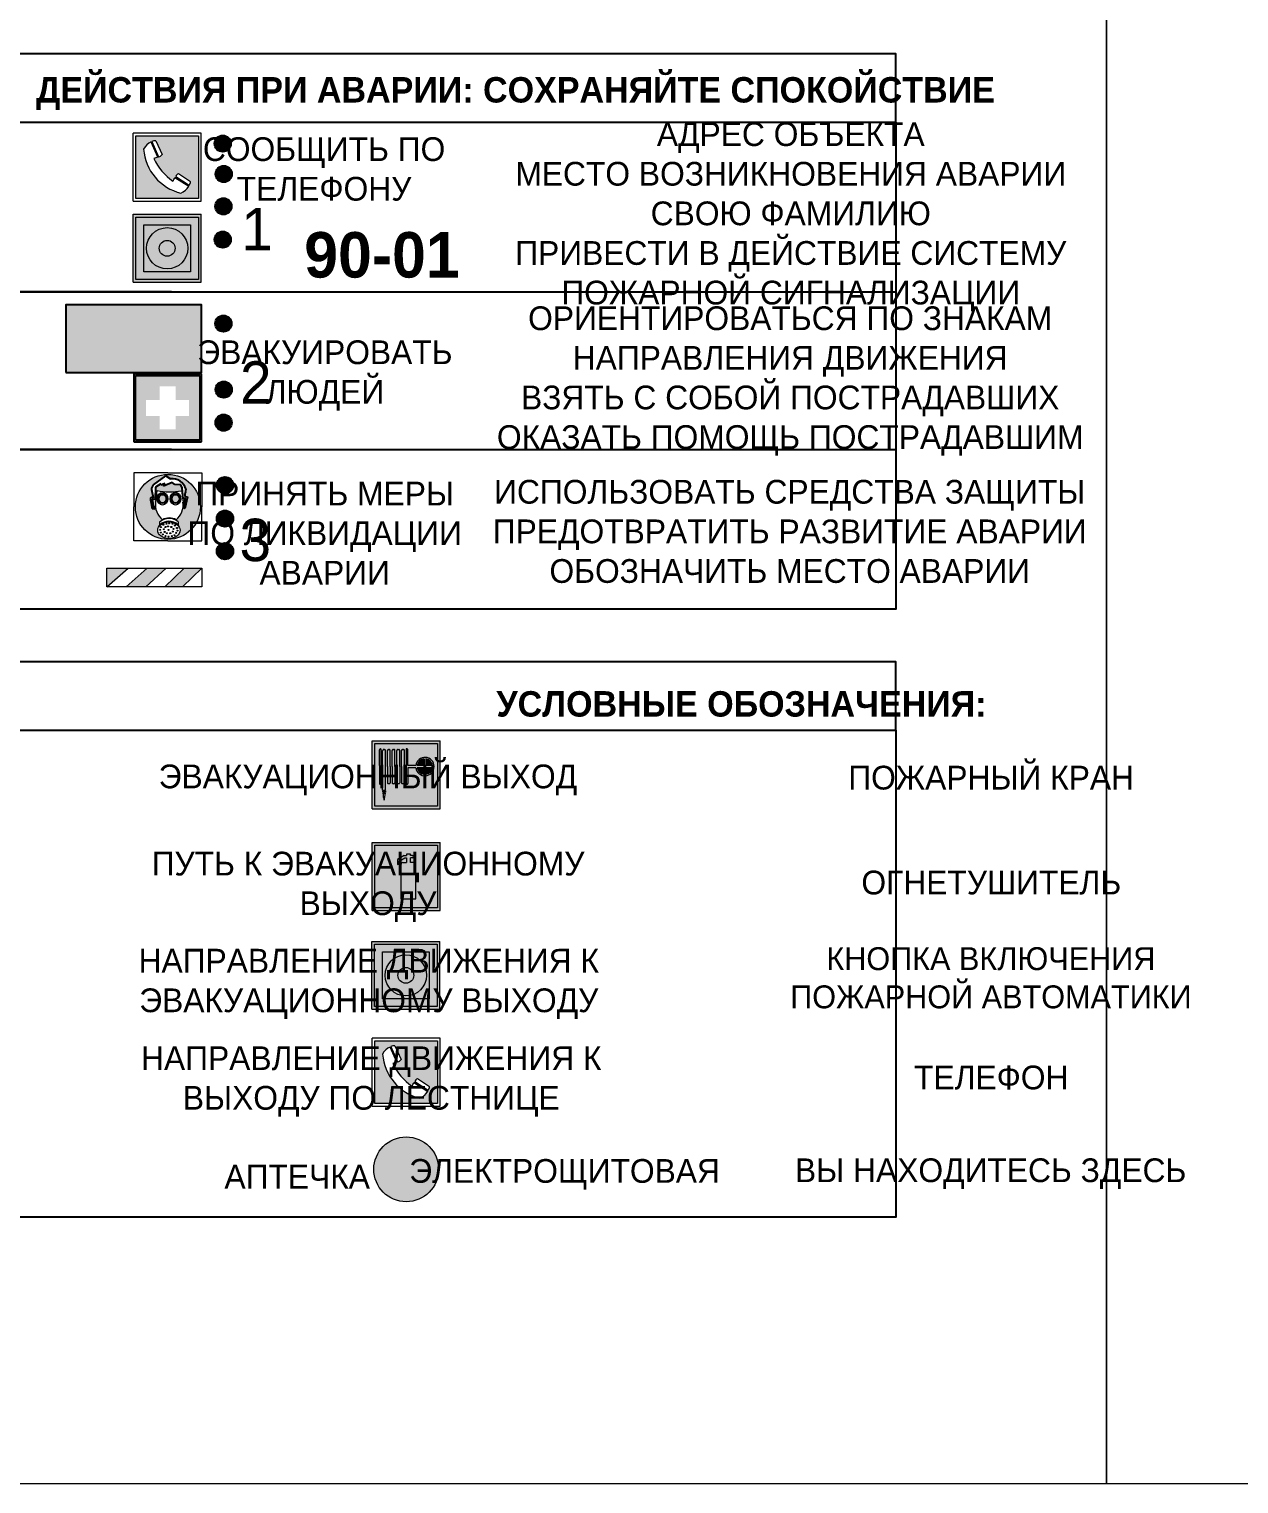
# Model space of a CAD drawing. Header units: millimetres. Extents: x 13810 to 67229, y 12374 to 21950.
# Drawn here: x 38635.3 to 38777.9, y 14154.1 to 14325.5 of the extents above; entities that cross this region are included whole.
import ezdxf

# ---------------------------------------------------------------- set-up
doc = ezdxf.new("R2010")
doc.units = ezdxf.units.MM
doc.styles.add('обычный', font='arial.ttf')

# ---------------------------------------------------------------- blocks, each defined once
blk = doc.blocks.new('A$C38D26F80')
h = blk.add_hatch(color=5)
h.dxf.hatch_style = 1
h.paths.add_polyline_path([(-8.77, -4.48, 1), (-0.19, -4.48, 1)])
h.paths.add_polyline_path([(-6.75, -3.58), (-6.75, -3.31), (-6.62, -3.22), (-6.5, -3.22), (-6.42, -3.3), (-6.39, -3.28), (-6.59, -2.23), (-6.59, -2.01), (-6.38, -1.58), (-4.76, -0.4), (-4.13, -0.79, -0.362848), (-2.1, -2.1, -0.201049), (-2.17, -2.48, 0.085434), (-2.26, -3.13), (-1.9, -3.16), (-2.25, -4.7), (-2.4, -4.59), (-2.43, -4.34), (-2.36, -4.34), (-2.14, -3.34), (-2.47, -3.42), (-2.58, -1.95), (-2.77, -1.58), (-3.58, -1.52), (-3.92, -1.26), (-5.05, -1.73), (-4.87, -1.39), (-5.41, -1.6), (-5.41, -1.46), (-6.13, -1.87), (-6.18, -3.5), (-6.56, -3.47), (-6.37, -4.59), (-6.16, -4.43), (-6.16, -4.66), (-6.36, -4.79), (-6.37, -4.8), (-6.51, -4.76)], flags=16)
h.paths.add_polyline_path([(-6.51, -4.76), (-6.36, -4.79), (-6.37, -4.8)], flags=0)
h.paths.add_polyline_path([(-5.92, -2.34, 0.089508), (-2.67, -2.35), (-2.48, -3.88, -0.268602), (-3.4, -6.18, 0.262449), (-5.2, -6.18, -0.268602), (-6.11, -3.88)], flags=16)
edge = h.paths.add_edge_path(flags=16)
edge.add_ellipse((-5.19, -3.41), major_axis=(0, 0.842), ratio=0.848992, start_angle=0, end_angle=360)
edge = h.paths.add_edge_path(flags=0)
edge.add_ellipse((-5.19, -3.39), major_axis=(0, 0.665), ratio=0.853798, start_angle=0, end_angle=360)
edge = h.paths.add_edge_path(flags=0)
edge.add_ellipse((-5.19, -3.4), major_axis=(0, 0.528), ratio=0.864094, start_angle=0, end_angle=360)
edge = h.paths.add_edge_path(flags=16)
edge.add_ellipse((-3.47, -3.4), major_axis=(0, 0.842), ratio=0.848992, start_angle=0, end_angle=360)
h.paths.add_polyline_path([(-3.13, -6.45), (-3.13, -6.84, 0.383174), (-5.57, -6.85), (-5.57, -6.49, -0.369952)], flags=16)
edge = h.paths.add_edge_path(flags=0)
edge.add_ellipse((-3.47, -3.39), major_axis=(0, 0.665), ratio=0.853798, start_angle=0, end_angle=360)
edge = h.paths.add_edge_path(flags=0)
edge.add_ellipse((-3.47, -3.4), major_axis=(0, 0.528), ratio=0.864094, start_angle=0, end_angle=360)
edge = h.paths.add_edge_path(flags=16)
edge.add_ellipse((-4.34, -7.57), major_axis=(-1.48, 0), ratio=0.744955, start_angle=0, end_angle=360)
h.paths.add_polyline_path([(-5.01, -6.85, -1), (-5.15, -6.85, -1)], flags=0)
h.paths.add_polyline_path([(-5.33, -7.14, -1), (-5.47, -7.14, -1)], flags=0)
h.paths.add_polyline_path([(-4.61, -6.71, -1), (-4.74, -6.71, -1)], flags=16)
h.paths.add_polyline_path([(-5.43, -7.51, -1), (-5.57, -7.51, -1)], flags=0)
h.paths.add_polyline_path([(-4.26, -6.67, -1), (-4.4, -6.67, -1)], flags=16)
h.paths.add_polyline_path([(-4.74, -7.14, -1), (-4.88, -7.14, -1)], flags=0)
h.paths.add_polyline_path([(-4.93, -7.43, -1), (-5.07, -7.43, -1)], flags=0)
h.paths.add_polyline_path([(-4.41, -7.07, -1), (-4.54, -7.07, -1)], flags=0)
h.paths.add_polyline_path([(-5.33, -7.87, -1), (-5.46, -7.87, -1)], flags=0)
h.paths.add_polyline_path([(-3.8, -6.71, -1), (-3.94, -6.71, -1)], flags=16)
h.paths.add_polyline_path([(-4.85, -7.78, -1), (-4.98, -7.78, -1)], flags=0)
h.paths.add_polyline_path([(-3.96, -7.14, -1), (-4.1, -7.14, -1)], flags=0)
h.paths.add_polyline_path([(-4.33, -7.53, -1), (-4.47, -7.53, -1)], flags=0)
h.paths.add_polyline_path([(-5.09, -8.12, -1), (-5.23, -8.12, -1)], flags=0)
h.paths.add_polyline_path([(-3.5, -6.94, -1), (-3.64, -6.94, -1)], flags=0)
h.paths.add_polyline_path([(-4.54, -7.97, -1), (-4.68, -7.97, -1)], flags=0)
h.paths.add_polyline_path([(-3.66, -7.39, -1), (-3.8, -7.39, -1)], flags=0)
h.paths.add_polyline_path([(-4.73, -8.35, -1), (-4.86, -8.35, -1)], flags=0)
h.paths.add_polyline_path([(-4.09, -7.96, -1), (-4.23, -7.96, -1)], flags=0)
h.paths.add_polyline_path([(-3.77, -7.74, -1), (-3.91, -7.74, -1)], flags=0)
h.paths.add_polyline_path([(-3.22, -7.27, -1), (-3.35, -7.27, -1)], flags=0)
h.paths.add_polyline_path([(-4.34, -8.4, -1), (-4.47, -8.4, -1)], flags=0)
h.paths.add_polyline_path([(-3.16, -7.61, -1), (-3.3, -7.61, -1)], flags=0)
h.paths.add_polyline_path([(-3.9, -8.35, -1), (-4.04, -8.35, -1)], flags=0)
h.paths.add_polyline_path([(-3.32, -7.91, -1), (-3.46, -7.91, -1)], flags=0)
h.paths.add_polyline_path([(-3.55, -8.23, -1), (-3.69, -8.23, -1)], flags=0)
at = {"color": 5, "lineweight": 5}
for p, q in [((-4.48, 0), (-8.96, 0)), ((-8.96, 0), (-8.96, -4.48)), ((-4.48, 0), (0, 0)), ((0, 0), (0, -4.48)), ((-6.59, -2.01), (-6.38, -1.58)), ((-6.38, -1.58), (-4.76, -0.4)), ((-6.13, -1.87), (-6.18, -3.5)), ((-5.41, -1.46), (-6.13, -1.87)), ((-4.87, -1.39), (-5.41, -1.6)), ((-5.41, -1.6), (-5.41, -1.46)), ((-3.92, -1.26), (-5.05, -1.73)), ((-5.05, -1.73), (-4.87, -1.39)), ((-4.76, -0.4), (-4.13, -0.79)), ((-3.58, -1.52), (-3.92, -1.26)), ((-2.77, -1.58), (-3.58, -1.52)), ((-2.58, -1.95), (-2.77, -1.58)), ((-6.75, -3.31), (-6.62, -3.22)), ((-6.75, -3.58), (-6.75, -3.31)), ((-6.51, -4.76), (-6.75, -3.58)), ((-6.62, -3.22), (-6.5, -3.22)), ((-6.59, -2.23), (-6.59, -2.01)), ((-6.39, -3.28), (-6.59, -2.23)), ((-6.18, -3.5), (-6.56, -3.47)), ((-6.56, -3.47), (-6.37, -4.59)), ((-6.5, -3.22), (-6.42, -3.3)), ((-6.42, -3.3), (-6.39, -3.28)), ((-5.92, -2.34), (-6.11, -3.88)), ((-2.67, -2.34), (-2.48, -3.88)), ((-2.47, -3.42), (-2.58, -1.95)), ((-2.14, -3.34), (-2.47, -3.42)), ((-2.36, -4.34), (-2.14, -3.34)), ((-1.9, -3.16), (-2.26, -3.13)), ((-2.25, -4.7), (-1.9, -3.16)), ((-8.96, -8.96), (-8.96, -4.48)), ((-6.37, -4.8), (-6.51, -4.76)), ((-6.37, -4.59), (-6.16, -4.43)), ((-6.16, -4.66), (-6.37, -4.8)), ((-6.16, -4.43), (-6.16, -4.66)), ((-2.43, -4.34), (-2.4, -4.59)), ((-2.43, -4.34), (-2.36, -4.34)), ((-2.4, -4.59), (-2.25, -4.7)), ((0, -8.96), (0, -4.48)), ((-5.57, -6.49), (-5.57, -6.85)), ((-3.13, -6.45), (-3.13, -6.84)), ((-4.48, -8.96), (-8.96, -8.96)), ((-4.48, -8.96), (0, -8.96))]:
    blk.add_line(p, q, dxfattribs=at)
at = {"color": 5}
for p, q in [((-6.59, -2.01), (-6.38, -1.58)), ((-6.38, -1.58), (-4.76, -0.4)), ((-6.13, -1.87), (-6.18, -3.5)), ((-5.41, -1.46), (-6.13, -1.87)), ((-4.87, -1.39), (-5.41, -1.6)), ((-5.41, -1.6), (-5.41, -1.46)), ((-3.92, -1.26), (-5.05, -1.73)), ((-5.05, -1.73), (-4.87, -1.39)), ((-4.76, -0.4), (-4.13, -0.79)), ((-3.58, -1.52), (-3.92, -1.26)), ((-2.77, -1.58), (-3.58, -1.52)), ((-2.58, -1.95), (-2.77, -1.58)), ((-6.75, -3.31), (-6.62, -3.22)), ((-6.75, -3.58), (-6.75, -3.31)), ((-6.51, -4.76), (-6.75, -3.58)), ((-6.62, -3.22), (-6.5, -3.22)), ((-6.59, -2.23), (-6.59, -2.01)), ((-6.39, -3.28), (-6.59, -2.23)), ((-6.18, -3.5), (-6.56, -3.47)), ((-6.56, -3.47), (-6.37, -4.59)), ((-6.5, -3.22), (-6.42, -3.3)), ((-6.42, -3.3), (-6.39, -3.28)), ((-2.47, -3.42), (-2.58, -1.95)), ((-2.14, -3.34), (-2.47, -3.42)), ((-2.36, -4.34), (-2.14, -3.34)), ((-2.26, -3.13), (-1.9, -3.16)), ((-1.9, -3.16), (-2.25, -4.7)), ((-6.37, -4.8), (-6.51, -4.76)), ((-6.36, -4.79), (-6.51, -4.76)), ((-6.37, -4.59), (-6.16, -4.43)), ((-6.16, -4.66), (-6.37, -4.8)), ((-6.16, -4.66), (-6.36, -4.79)), ((-6.16, -4.43), (-6.16, -4.66)), ((-2.4, -4.59), (-2.43, -4.34)), ((-2.43, -4.34), (-2.36, -4.34)), ((-2.25, -4.7), (-2.4, -4.59))]:
    blk.add_line(p, q, dxfattribs=at)
at = {"color": 5, "lineweight": 5}
for centre, radius in [((-4.48, -4.48), 4.29), ((-5.5, -7.51), 0.0678), ((-5.4, -7.14), 0.0678), ((-5.08, -6.85), 0.0678), ((-5, -7.43), 0.0678), ((-4.81, -7.14), 0.0678), ((-4.67, -6.71), 0.0678), ((-4.47, -7.07), 0.0678), ((-4.4, -7.53), 0.0678), ((-4.33, -6.67), 0.0678), ((-4.03, -7.14), 0.0678), ((-3.87, -6.71), 0.0678), ((-3.84, -7.74), 0.0678), ((-3.73, -7.39), 0.0678), ((-3.57, -6.94), 0.0678), ((-3.28, -7.27), 0.0678), ((-3.23, -7.61), 0.0678), ((-5.4, -7.87), 0.0678), ((-5.16, -8.12), 0.0678), ((-4.91, -7.78), 0.0678), ((-4.79, -8.35), 0.0678), ((-4.61, -7.97), 0.0678), ((-4.4, -8.4), 0.0678), ((-4.16, -7.96), 0.0678), ((-3.97, -8.35), 0.0678), ((-3.62, -8.23), 0.0678), ((-3.39, -7.91), 0.0678)]:
    blk.add_circle(centre, radius, dxfattribs=at)
at = {"color": 5}
for centre, radius, start, end in [((-3.89, -2.66), 1.88, 17.387, 97.1599), ((-0.35, -3.07), 1.91, 162.2553, 181.7878), ((-2.6, -2.2), 0.511, 326.3906, 11.8614)]:
    blk.add_arc(centre, radius, start, end, dxfattribs=at)
at = {"color": 5, "lineweight": 5}
for centre, radius, start, end in [((-4.28, 6.66), 9.15, 259.6987, 280.1569), ((-0.47, -3.05), 1.79, 161.5846, 182.4584), ((-2.6, -2.2), 0.513, 326.4781, 11.7739), ((-3.66, -4.24), 2.47, 171.573, 231.7124), ((-4.93, -4.24), 2.47, 308.2876, 8.427), ((-4.33, -7.88), 1.87, 50.358, 131.5662), ((-4.34, -8.2), 1.82, 48.4943, 132.3565), ((-4.3, -7.78), 1.83, 60.5889, 119.4111)]:
    blk.add_arc(centre, radius, start, end, dxfattribs=at)
for centre, major_axis, ratio in [((-5.19, -3.41), (0, 0.842), 0.848992), ((-5.19, -3.39), (0, 0.665), 0.853798), ((-5.19, -3.4), (0, 0.528), 0.864094), ((-3.47, -3.4), (0, 0.842), 0.848992), ((-3.47, -3.39), (0, 0.665), 0.853798), ((-3.47, -3.4), (0, 0.528), 0.864094), ((-4.34, -7.57), (-1.48, 0), 0.744955)]:
    blk.add_ellipse(centre, major_axis=major_axis, ratio=ratio, dxfattribs=at)
blk = doc.blocks.new('A$C47DD6509')
at = {"lineweight": 5}
for points in [[(-8.69, 0), (-11.19, 0), (-11.19, -2.22)], [(-4.22, 0), (-6.45, 0), (-8.91, -2.22), (-6.61, -2.22)], [(0, 0), (-2.09, 0), (-4.36, -2.22), (-2.29, -2.22)]]:
    blk.add_hatch(color=242, dxfattribs=at).paths.add_polyline_path(points)
at = {"color": 242, "lineweight": 5}
for p, q in [((-11.19, -2.22), (-8.69, 0)), ((-11.19, -2.22), (-11.19, 0)), ((-11.19, 0), (-8.69, 0)), ((-11.19, 0), (0, 0)), ((-8.91, -2.22), (-6.45, 0)), ((-6.61, -2.22), (-4.22, 0)), ((-4.36, -2.22), (-2.09, 0)), ((-2.29, -2.22), (0, 0)), ((0, 0), (0, -2.22)), ((0, -2.22), (-11.19, -2.22))]:
    blk.add_line(p, q, dxfattribs=at)
blk = doc.blocks.new('A$C32E8229D')
at = {"true_color": 0xffffff}
blk.add_hatch(color=7, dxfattribs=at).paths.add_polyline_path([(0, 0), (0, -8), (16, -8), (16, 0)])
h = blk.add_hatch(color=126)
h.paths.add_polyline_path([(0.2, -0.2), (15.8, -0.2), (15.8, -7.8), (0.2, -7.8)])
h.paths.add_polyline_path([(13.49, -2.05), (12.08, -2.05), (11.37, -2.63, 0.162397), (11.29, -2.84), (11.29, -3.63), (10.35, -3.63), (10.35, -4.05), (11.68, -4.05), (11.68, -3.48), (12.26, -4.28), (11.29, -5.1), (11.29, -6.78), (11.85, -6.78), (11.85, -5.44), (12.8, -4.64), (12.8, -5.94), (14.46, -5.94), (14.46, -5.39), (13.45, -5.39), (13.45, -3.97), (12.46, -2.59), (13.15, -2.59), (13.69, -3.34), (14.18, -3)], flags=16)
h.paths.add_polyline_path([(10.74, -1.82, 1), (11.8, -1.82, 1)], flags=16)
h.paths.add_polyline_path([(9.39, -3.59), (5.99, -3.59), (6.56, -3.03), (5.91, -3.03), (5.1, -3.83), (5.91, -4.64), (6.56, -4.64), (5.99, -4.09), (9.39, -4.09)], flags=16)
h.paths.add_polyline_path([(4.29, -1.08), (1.72, -1.08), (1.72, -6.6), (4.29, -6.6)], flags=16)
at = {"color": 126}
blk.add_lwpolyline([(16, -8), (0, -8), (0, 0), (16, 0)], close=True, dxfattribs=at)
blk = doc.blocks.new('A$C18900ED3')
h = blk.add_hatch(color=126)
h.paths.add_polyline_path([(-0.18, -0.18), (-7.02, -0.18), (-7.02, -7.02), (-0.18, -7.02)])
h.paths.add_polyline_path([(-5.89, -4.46), (-5.89, -2.77), (-4.46, -2.77), (-4.46, -1.31), (-2.77, -1.31), (-2.77, -2.77), (-1.33, -2.77), (-1.33, -4.46), (-2.77, -4.46), (-2.77, -5.89), (-4.46, -5.89), (-4.46, -4.46)], flags=16)
at = {"color": 126}
for p, q in [((-7.2, 0), (-7.2, -7.2)), ((0, 0), (-7.2, 0)), ((0, -7.2), (0, 0)), ((-7.02, -7.02), (-7.02, -0.18)), ((-7.02, -0.18), (-0.18, -0.18)), ((-0.18, -0.18), (-0.18, -7.02)), ((-7.2, -7.2), (0, -7.2)), ((-0.18, -7.02), (-7.02, -7.02))]:
    blk.add_line(p, q, dxfattribs=at)
blk = doc.blocks.new('A$C456E1F9C')
at = {"lineweight": 5}
h = blk.add_hatch(color=242, dxfattribs=at)
h.paths.add_polyline_path([(0.51, -1.47), (0.51, -13.26), (12.29, -13.26), (12.29, -1.47)])
h.paths.add_polyline_path([(5.42, -4.95, -0.254479), (4.78, -5.4), (3.52, -2.53, -0.209735), (4.23, -2.4)], flags=16)
h.paths.add_polyline_path([(8.53, -8.6), (10.87, -10.17), (10.54, -10.76), (8.03, -9.13, -0.192251)], flags=16)
h.paths.add_polyline_path([(4.61, -5.49, 0.005518), (3.87, -5.72, 0.128647), (7.49, -10.01, 0.00809), (7.83, -9.33), (10.47, -10.97, -0.16736), (8.99, -12.25, -0.327862), (1.95, -3.95, -0.166952), (3.36, -2.62)], flags=16)
at = {"color": 242, "lineweight": 5}
for p, q in [((0, -13.77), (0, -0.97)), ((12.8, -0.97), (0, -0.97)), ((4.61, -5.49), (3.36, -2.62)), ((3.52, -2.53), (4.78, -5.4)), ((4.23, -2.4), (5.42, -4.95)), ((12.8, -13.77), (12.8, -0.97)), ((7.83, -9.33), (10.47, -10.97)), ((8.03, -9.13), (10.54, -10.76)), ((10.81, -10.12), (8.53, -8.6)), ((10.54, -10.76), (10.8, -10.3)), ((10.8, -10.3), (10.81, -10.12)), ((0, -13.77), (12.8, -13.77))]:
    blk.add_line(p, q, dxfattribs=at)
blk.add_lwpolyline([(0.51, -1.47), (12.29, -1.47), (12.29, -13.26), (0.51, -13.26)], close=True, dxfattribs=at)
for centre, radius, start, end in [((4.59, -5.34), 2.99, 114.2845, 152.1974), ((4.02, -3.27), 0.891, 76.3284, 123.7092), ((11.12, -3.31), 9.19, 183.9915, 256.6009), ((4.68, -4.59), 0.824, 276.9621, 334.0723), ((14.98, -39.1), 35.17, 107.1487, 108.4135), ((13.86, -0.94), 11.08, 205.5536, 234.8762), ((-13.31, 0.8), 23.44, 332.5487, 334.4027), ((8.94, -9.5), 0.989, 114.4092, 157.9388), ((7.87, -9.46), 3, 291.9291, 329.9329)]:
    blk.add_arc(centre, radius, start, end, dxfattribs=at)
blk = doc.blocks.new('A$C54414219')
at = {"true_color": 0xffffff}
h = blk.add_hatch(color=7, dxfattribs=at)
h.paths.add_polyline_path([(2.39, -9.45), (2.39, -18.3), (11.23, -18.3), (11.23, -9.45)], flags=0)
h.paths.add_polyline_path([(10.71, -13.87, -1), (2.92, -13.87, -1)], flags=0)
h.paths.add_polyline_path([(8.3, -13.87, -1), (5.33, -13.87, -1)], flags=0)
h.paths.add_polyline_path([(0.41, -7.47), (0.41, -20.27), (13.21, -20.27), (13.21, -7.47)])
h.paths.add_polyline_path([(0.92, -19.77), (12.71, -19.77), (12.71, -7.98), (0.92, -7.98)], flags=16)
h.paths.add_polyline_path([(11.23, -9.45), (11.23, -18.3), (2.39, -18.3), (2.39, -9.45)], flags=0)
at = {"lineweight": 5}
h = blk.add_hatch(color=242, dxfattribs=at)
h.paths.add_polyline_path([(12.71, -7.98), (0.92, -7.98), (0.92, -19.77), (12.71, -19.77)])
h.paths.add_polyline_path([(11.23, -18.3), (2.39, -18.3), (2.39, -9.45), (11.23, -9.45)], flags=16)
h.paths.add_polyline_path([(10.71, -13.87, -1), (2.92, -13.87, -1)], flags=0)
h.paths.add_polyline_path([(8.3, -13.87, -1), (5.33, -13.87, -1)], flags=0)
at = {"true_color": 0xffffff}
h = blk.add_hatch(color=7, dxfattribs=at)
h.paths.add_polyline_path([(2.39, -9.45), (2.39, -18.3), (11.23, -18.3), (11.23, -9.45)])
h.paths.add_polyline_path([(10.71, -13.87, -1), (2.92, -13.87, -1)], flags=16)
h.paths.add_polyline_path([(8.3, -13.87, -1), (5.33, -13.87, -1)], flags=0)
at = {"lineweight": 5}
h = blk.add_hatch(color=242, dxfattribs=at)
h.paths.add_polyline_path([(2.92, -13.87, 1), (10.71, -13.87, 1)])
h.paths.add_polyline_path([(8.3, -13.87, -1), (5.33, -13.87, -1)], flags=16)
at = {"color": 242, "lineweight": 5}
for p, q in [((0.41, -20.27), (0.41, -7.47)), ((0.41, -7.47), (13.21, -7.47)), ((0.41, -7.47), (13.21, -7.47)), ((13.21, -20.27), (13.21, -7.47)), ((0.41, -20.27), (13.21, -20.27))]:
    blk.add_line(p, q, dxfattribs=at)
for points in [[(0.92, -7.98), (12.71, -7.98), (12.71, -19.77), (0.92, -19.77)], [(2.39, -9.45), (11.23, -9.45), (11.23, -18.3), (2.39, -18.3)]]:
    blk.add_lwpolyline(points, close=True, dxfattribs=at)
for radius in [3.89, 1.49]:
    blk.add_circle((6.81, -13.87), radius, dxfattribs=at)
blk = doc.blocks.new('A$C37112FD5')
at = {"true_color": 0xf5f5ff}
h = blk.add_hatch(color=7, dxfattribs=at)
h.dxf.hatch_style = 1
h.paths.add_polyline_path([(12.8, -7.4), (0, -7.4), (0, -20.2), (12.8, -20.2)])
h.paths.add_polyline_path([(12.29, -7.91), (12.29, -19.69), (0.51, -19.69), (0.51, -7.91)], flags=16)
h.paths.add_polyline_path([(4.98, -9.04, -0.42597), (5.17, -9.22), (5.17, -12.25), (5.17, -15.29, -0.432244), (4.98, -15.47), (4.83, -15.47, -0.42597), (4.64, -15.29), (4.64, -12.25), (4.64, -9.22, -0.432244), (4.83, -9.04)], flags=0)
h.paths.add_polyline_path([(4.28, -9.22), (4.28, -12.25), (4.28, -15.29, -0.432244), (4.09, -15.47), (3.94, -15.47, -0.42597), (3.75, -15.29), (3.75, -12.25), (3.75, -9.22, -0.432244), (3.94, -9.04), (4.09, -9.04, -0.42597)], flags=0)
h.paths.add_polyline_path([(5.72, -9.04), (5.87, -9.04, -0.42597), (6.06, -9.22), (6.06, -12.25), (6.06, -15.29, -0.432244), (5.87, -15.47), (5.72, -15.47, -0.42597), (5.53, -15.29), (5.53, -12.25), (5.53, -9.22, -0.432244)], flags=0)
h.paths.add_polyline_path([(6.42, -8.9), (6.5, -8.9, -0.42597), (6.69, -9.08), (6.69, -12.03), (8.21, -12.03, -15.824349), (8.21, -12.47), (6.69, -12.47), (6.69, -15.42, -0.432244), (6.5, -15.6), (6.42, -15.6)], flags=0)
h.paths.add_polyline_path([(3.39, -9.22), (3.39, -12.25), (3.39, -15.29, -0.432244), (3.2, -15.47), (3.05, -15.47, -0.42597), (2.85, -15.29), (2.85, -12.25), (2.85, -9.22, -0.432244), (3.05, -9.04), (3.2, -9.04, -0.42597)], flags=0)
h.paths.add_polyline_path([(2.5, -9.22), (2.5, -16.71), (1.96, -16.71), (1.96, -9.22, -0.432244), (2.15, -9.04), (2.31, -9.04, -0.42597)], flags=0)
h.paths.add_polyline_path([(1.61, -8.9), (1.61, -15.6), (1.57, -15.6, -0.42597), (1.37, -15.42), (1.37, -12.03), (1.37, -9.09, -0.432244), (1.57, -8.9)], flags=0)
h.paths.add_polyline_path([(9.76, -10.81), (9.76, -12.03), (8.49, -12.03, -0.336371)], flags=0)
h.paths.add_polyline_path([(8.49, -12.47), (9.76, -12.47), (9.76, -13.7, -0.336371)], flags=0)
h.paths.add_polyline_path([(10.11, -10.81, -0.336371), (11.38, -12.03), (10.11, -12.03)], flags=0)
h.paths.add_polyline_path([(10.11, -12.47), (11.38, -12.47, -0.336371), (10.11, -13.7)], flags=0)
h.paths.add_polyline_path([(2.5, -16.84), (2.5, -17.05), (1.97, -17.05), (1.97, -16.84)], flags=0)
h.paths.add_polyline_path([(2.5, -17.24, -0.033778), (2.24, -18.6, -0.033778), (1.97, -17.24)], flags=0)
h = blk.add_hatch(color=242)
h.dxf.hatch_style = 1
h.paths.add_polyline_path([(12.29, -7.91), (0.51, -7.91), (0.51, -19.69), (12.29, -19.69)])
h.paths.add_polyline_path([(6.42, -15.6), (6.42, -8.9), (6.5, -8.9, -0.42597), (6.69, -9.08), (6.69, -12.03), (8.21, -12.03, -15.824349), (8.21, -12.47), (6.69, -12.47), (6.69, -15.42, -0.432244), (6.5, -15.6)], flags=16)
h.paths.add_polyline_path([(5.87, -15.47), (5.72, -15.47, -0.42597), (5.53, -15.29), (5.53, -12.25), (5.53, -9.22, -0.432244), (5.72, -9.04), (5.87, -9.04, -0.42597), (6.06, -9.22), (6.06, -12.25), (6.06, -15.29, -0.432244)], flags=16)
h.paths.add_polyline_path([(4.98, -15.47), (4.83, -15.47, -0.42597), (4.64, -15.29), (4.64, -12.25), (4.64, -9.22, -0.432244), (4.83, -9.04), (4.98, -9.04, -0.42597), (5.17, -9.22), (5.17, -12.25), (5.17, -15.29, -0.432244)], flags=16)
h.paths.add_polyline_path([(4.09, -15.47), (3.94, -15.47, -0.42597), (3.75, -15.29), (3.75, -12.25), (3.75, -9.22, -0.432244), (3.94, -9.04), (4.09, -9.04, -0.42597), (4.28, -9.22), (4.28, -12.25), (4.28, -15.29, -0.432244)], flags=16)
h.paths.add_polyline_path([(3.2, -15.47), (3.05, -15.47, -0.42597), (2.85, -15.29), (2.85, -12.25), (2.85, -9.22, -0.432244), (3.05, -9.04), (3.2, -9.04, -0.42597), (3.39, -9.22), (3.39, -12.25), (3.39, -15.29, -0.432244)], flags=16)
h.paths.add_polyline_path([(2.5, -17.05), (1.97, -17.05), (1.97, -16.84), (2.5, -16.84)], flags=16)
h.paths.add_polyline_path([(2.5, -17.24, -0.033778), (2.24, -18.6, -0.033778), (1.97, -17.24)], flags=16)
h.paths.add_polyline_path([(2.5, -16.71), (1.96, -16.71), (1.96, -9.22, -0.432244), (2.15, -9.04), (2.31, -9.04, -0.42597), (2.5, -9.22)], flags=16)
h.paths.add_polyline_path([(1.61, -15.6), (1.57, -15.6, -0.42597), (1.37, -15.42), (1.37, -12.03), (1.37, -9.09, -0.432244), (1.57, -8.9), (1.61, -8.9)], flags=16)
h.paths.add_polyline_path([(8.49, -12.47), (9.76, -12.47), (9.76, -13.7, -0.336371)], flags=0)
h.paths.add_polyline_path([(10.11, -13.7), (10.11, -12.47), (11.38, -12.47, -0.336371)], flags=0)
h.paths.add_polyline_path([(8.49, -12.03, -0.336371), (9.76, -10.81), (9.76, -12.03)], flags=0)
h.paths.add_polyline_path([(10.11, -12.03), (10.11, -10.81, -0.336371), (11.38, -12.03)], flags=0)
h = blk.add_hatch(color=7, dxfattribs=at)
h.dxf.hatch_style = 1
h.paths.add_polyline_path([(1.61, -8.9), (1.57, -8.9, 0.432244), (1.37, -9.09), (1.37, -12.03), (1.37, -15.42, 0.42597), (1.57, -15.6), (1.61, -15.6)])
h.paths.add_polyline_path([(2.5, -9.22, 0.42597), (2.31, -9.04), (2.15, -9.04, 0.432244), (1.96, -9.22), (1.96, -16.71), (2.5, -16.71)])
h.paths.add_polyline_path([(2.5, -16.84), (1.97, -16.84), (1.97, -17.05), (2.5, -17.05)])
h.paths.add_polyline_path([(2.5, -17.24), (1.97, -17.24, 0.033778), (2.24, -18.6, 0.033778)])
h.paths.add_polyline_path([(3.39, -12.25), (3.39, -9.22, 0.42597), (3.2, -9.04), (3.05, -9.04, 0.432244), (2.85, -9.22), (2.85, -12.25), (2.85, -15.29, 0.42597), (3.05, -15.47), (3.2, -15.47, 0.432244), (3.39, -15.29)])
h.paths.add_polyline_path([(4.28, -12.25), (4.28, -9.22, 0.42597), (4.09, -9.04), (3.94, -9.04, 0.432244), (3.75, -9.22), (3.75, -12.25), (3.75, -15.29, 0.42597), (3.94, -15.47), (4.09, -15.47, 0.432244), (4.28, -15.29)])
h.paths.add_polyline_path([(5.17, -12.25), (5.17, -9.22, 0.42597), (4.98, -9.04), (4.83, -9.04, 0.432244), (4.64, -9.22), (4.64, -12.25), (4.64, -15.29, 0.42597), (4.83, -15.47), (4.98, -15.47, 0.432244), (5.17, -15.29)])
h.paths.add_polyline_path([(6.06, -12.25), (6.06, -9.22, 0.42597), (5.87, -9.04), (5.72, -9.04, 0.432244), (5.53, -9.22), (5.53, -12.25), (5.53, -15.29, 0.42597), (5.72, -15.47), (5.87, -15.47, 0.432244), (6.06, -15.29)])
h.paths.add_polyline_path([(6.69, -12.47), (8.21, -12.47, 15.824349), (8.21, -12.03), (6.69, -12.03), (6.69, -9.08, 0.42597), (6.5, -8.9), (6.42, -8.9), (6.42, -15.6), (6.5, -15.6, 0.432244), (6.69, -15.42)])
h.paths.add_polyline_path([(8.49, -12.47), (9.76, -12.47), (9.76, -13.7, -0.336371)], flags=16)
h.paths.add_polyline_path([(8.49, -12.03, -0.336371), (9.76, -10.81), (9.76, -12.03)], flags=16)
h.paths.add_polyline_path([(10.11, -12.47), (11.38, -12.47, -0.336371), (10.11, -13.7)], flags=16)
h.paths.add_polyline_path([(10.11, -12.03), (10.11, -10.81, -0.336371), (11.38, -12.03)], flags=16)
h = blk.add_hatch(color=242)
h.dxf.hatch_style = 1
h.paths.add_polyline_path([(9.76, -10.81, 0.336371), (8.49, -12.03), (9.76, -12.03)])
h.paths.add_polyline_path([(10.11, -10.81), (10.11, -12.03), (11.38, -12.03, 0.336371)])
h.paths.add_polyline_path([(11.38, -12.47), (10.11, -12.47), (10.11, -13.7, 0.336371)])
h.paths.add_polyline_path([(9.76, -12.47), (8.49, -12.47, 0.336371), (9.76, -13.7)])
at = {"color": 242, "lineweight": 5}
for p, q in [((0, -20.2), (0, -7.4)), ((0, -7.4), (12.8, -7.4)), ((12.8, -20.2), (12.8, -7.4)), ((1.37, -12.03), (1.37, -9.08)), ((1.57, -8.9), (1.61, -8.9)), ((1.61, -8.9), (1.61, -15.6)), ((1.96, -16.71), (1.96, -9.22)), ((2.15, -9.04), (2.31, -9.04)), ((2.5, -16.71), (2.5, -9.22)), ((2.85, -12.25), (2.85, -9.22)), ((3.05, -9.04), (3.2, -9.04)), ((3.39, -12.25), (3.39, -9.22)), ((3.75, -12.25), (3.75, -9.22)), ((3.94, -9.04), (4.09, -9.04)), ((4.28, -12.25), (4.28, -9.22)), ((4.64, -12.25), (4.64, -9.22)), ((4.83, -9.04), (4.98, -9.04)), ((5.17, -12.25), (5.17, -9.22)), ((5.53, -12.25), (5.53, -9.22)), ((5.72, -9.04), (5.87, -9.04)), ((6.06, -12.25), (6.06, -9.22)), ((6.42, -8.9), (6.42, -15.6)), ((6.5, -8.9), (6.42, -8.9)), ((6.69, -12.03), (6.69, -9.08)), ((9.76, -10.81), (9.76, -12.03)), ((10.11, -10.81), (10.11, -12.03)), ((1.37, -12.03), (1.37, -15.42)), ((2.85, -12.25), (2.85, -15.29)), ((3.39, -12.25), (3.39, -15.29)), ((3.75, -12.25), (3.75, -15.29)), ((4.28, -12.25), (4.28, -15.29)), ((4.64, -12.25), (4.64, -15.29)), ((5.17, -12.25), (5.17, -15.29)), ((5.53, -12.25), (5.53, -15.29)), ((6.06, -12.25), (6.06, -15.29)), ((8.21, -12.03), (6.69, -12.03)), ((8.21, -12.47), (6.69, -12.47)), ((6.69, -12.47), (6.69, -15.42)), ((9.76, -12.03), (8.49, -12.03)), ((9.76, -12.47), (8.49, -12.47)), ((9.76, -12.47), (9.76, -13.7)), ((11.38, -12.03), (10.11, -12.03)), ((11.38, -12.47), (10.11, -12.47)), ((10.11, -12.47), (10.11, -13.7)), ((1.57, -15.6), (1.61, -15.6)), ((3.05, -15.47), (3.2, -15.47)), ((3.94, -15.47), (4.09, -15.47)), ((4.83, -15.47), (4.98, -15.47)), ((5.72, -15.47), (5.87, -15.47)), ((6.42, -15.6), (6.5, -15.6)), ((1.96, -16.71), (2.5, -16.71)), ((1.97, -16.84), (2.5, -16.84)), ((1.97, -17.05), (1.97, -16.84)), ((2.5, -17.05), (1.97, -17.05)), ((1.97, -17.24), (2.5, -17.24)), ((2.5, -16.84), (2.5, -17.05)), ((0, -20.2), (12.8, -20.2))]:
    blk.add_line(p, q, dxfattribs=at)
blk.add_lwpolyline([(0.51, -7.91), (12.29, -7.91), (12.29, -19.69), (0.51, -19.69)], close=True, dxfattribs=at)
for centre, radius, start, end in [((1.56, -9.09), 0.182, 87.1027, 180.6071), ((2.15, -9.22), 0.182, 87.1027, 180.6071), ((2.32, -9.22), 0.182, 359.3929, 92.8973), ((3.04, -9.22), 0.182, 87.1027, 180.6071), ((3.21, -9.22), 0.182, 359.3929, 92.8973), ((3.93, -9.22), 0.182, 87.1027, 180.6071), ((4.1, -9.22), 0.182, 359.3929, 92.8973), ((4.82, -9.22), 0.182, 87.1027, 180.6071), ((4.99, -9.22), 0.182, 359.3929, 92.8973), ((5.71, -9.22), 0.182, 87.1027, 180.6071), ((5.88, -9.22), 0.182, 359.3929, 92.8973), ((6.51, -9.09), 0.182, 359.3929, 92.8973), ((9.93, -12.25), 1.74, 187.2319, 172.7681), ((9.93, -12.25), 1.46, 96.9927, 171.3585), ((9.93, -12.25), 1.46, 8.6415, 83.0073), ((9.93, -12.25), 1.46, 188.6415, 263.0073), ((9.93, -12.25), 1.46, 276.9927, 351.3585), ((1.56, -15.42), 0.182, 179.3929, 272.8973), ((3.04, -15.29), 0.182, 179.3929, 272.8973), ((3.21, -15.29), 0.182, 267.1027, 0.6071), ((3.93, -15.29), 0.182, 179.3929, 272.8973), ((4.1, -15.29), 0.182, 267.1027, 0.6071), ((4.82, -15.29), 0.182, 179.3929, 272.8973), ((4.99, -15.29), 0.182, 267.1027, 0.6071), ((5.71, -15.29), 0.182, 179.3929, 272.8973), ((5.88, -15.29), 0.182, 267.1027, 0.6071), ((6.51, -15.42), 0.182, 267.1027, 0.6071), ((12.17, -15.98), 10.27, 187.041, 194.7793), ((-7.7, -15.98), 10.27, 345.2207, 352.959)]:
    blk.add_arc(centre, radius, start, end, dxfattribs=at)
blk = doc.blocks.new('A$C7B8C2D5B')
at = {"lineweight": 0}
h = blk.add_hatch(color=5, dxfattribs=at)
h.dxf.hatch_style = 1
h.paths.add_polyline_path([(1.397, -3.024, 1), (-2.112, -3.024, 1)])
at = {"color": 5, "lineweight": 0}
blk.add_circle((-0.358, -3.024), 1.755, dxfattribs=at)
blk = doc.blocks.new('A$C3AD82952')
at = {"true_color": 0xf5f5ff}
h = blk.add_hatch(color=7, dxfattribs=at)
h.dxf.hatch_style = 1
h.paths.add_polyline_path([(8.21, 8.73, 0.414214), (7.89, 9.05), (7.22, 9.05), (7.22, 9.92), (7.59, 9.92, 1), (7.57, 10.36), (7.22, 10.36), (7.22, 10.6), (6.43, 10.6), (6.43, 10.36), (6.01, 10.36), (4.74, 9.59), (4.74, 8.69), (4.98, 8.73), (4.98, 9.26), (6.12, 9.91), (6.43, 9.91), (6.43, 9.05), (5.76, 9.05, 0.414214), (5.44, 8.73), (5.44, 2.2), (8.21, 2.2)], flags=0)
h.paths.add_polyline_path([(12.8, 12.8), (0, 12.8), (0, 0), (12.8, 0)])
h.paths.add_polyline_path([(0.51, 12.29), (12.29, 12.29), (12.29, 0.51), (0.51, 0.51)], flags=16)
h.paths.add_polyline_path([(4.74, 9.59), (6.01, 10.36), (6.43, 10.36), (6.43, 10.6), (7.22, 10.6), (7.22, 10.36), (7.59, 10.36, -0.94586), (7.59, 9.92), (7.22, 9.92), (7.22, 9.05), (7.89, 9.05, -0.414214), (8.21, 8.73), (8.21, 2.2), (5.44, 2.2), (5.44, 8.73, -0.414214), (5.76, 9.05), (6.43, 9.05), (6.43, 9.91), (6.12, 9.91), (4.98, 9.26), (4.98, 8.73), (4.74, 8.69)], flags=0)
h = blk.add_hatch(color=242)
h.dxf.hatch_style = 1
h.paths.add_polyline_path([(12.29, 12.29), (0.51, 12.29), (0.51, 0.51), (12.29, 0.51)])
h.paths.add_polyline_path([(4.74, 8.69), (4.74, 9.59), (6.01, 10.36), (6.43, 10.36), (6.43, 10.6), (7.22, 10.6), (7.22, 10.36), (7.59, 10.36, -0.94586), (7.59, 9.92), (7.22, 9.92), (7.22, 9.05), (7.89, 9.05, -0.414214), (8.21, 8.73), (8.21, 2.2), (5.44, 2.2), (5.44, 8.73, -0.414214), (5.76, 9.05), (6.43, 9.05), (6.43, 9.91), (6.12, 9.91), (4.98, 9.26), (4.98, 8.73)], flags=16)
h = blk.add_hatch(color=7, dxfattribs=at)
h.dxf.hatch_style = 1
h.paths.add_polyline_path([(8.21, 8.73, 0.414214), (7.89, 9.05), (7.22, 9.05), (7.22, 9.92), (7.59, 9.92, 1), (7.57, 10.36), (7.22, 10.36), (7.22, 10.6), (6.43, 10.6), (6.43, 10.36), (6.01, 10.36), (4.74, 9.59), (4.74, 8.69), (4.98, 8.73), (4.98, 9.26), (6.12, 9.91), (6.43, 9.91), (6.43, 9.05), (5.76, 9.05, 0.414214), (5.44, 8.73), (5.44, 2.2), (8.21, 2.2)])
at = {"color": 242, "lineweight": 5}
for p, q in [((0, 0), (0, 12.8)), ((0, 12.8), (12.8, 12.8)), ((12.8, 0), (12.8, 12.8)), ((6.01, 10.36), (4.74, 9.59)), ((4.74, 9.59), (4.74, 8.69)), ((4.74, 8.69), (4.98, 8.73)), ((4.98, 9.26), (6.12, 9.91)), ((4.98, 8.73), (4.98, 9.26)), ((5.44, 2.2), (5.44, 8.73)), ((5.76, 9.05), (6.43, 9.05)), ((6.01, 10.36), (6.43, 10.36)), ((6.12, 9.91), (6.43, 9.91)), ((7.22, 10.6), (6.43, 10.6)), ((6.43, 10.6), (6.43, 10.36)), ((6.43, 9.91), (6.43, 9.05)), ((7.22, 10.36), (7.22, 10.6)), ((7.59, 10.36), (7.22, 10.36)), ((7.22, 9.05), (7.22, 9.92)), ((7.59, 9.92), (7.22, 9.92)), ((7.89, 9.05), (7.22, 9.05)), ((8.21, 2.2), (8.21, 8.73)), ((0, 0), (12.8, 0)), ((5.44, 2.2), (8.21, 2.2))]:
    blk.add_line(p, q, dxfattribs=at)
blk.add_lwpolyline([(0.51, 12.29), (12.29, 12.29), (12.29, 0.51), (0.51, 0.51)], close=True, dxfattribs=at)
for centre, radius, start, end in [((5.76, 8.73), 0.32, 90, 180), ((7.58, 10.14), 0.223, 273.1875, 86.8125), ((7.89, 8.73), 0.32, 0, 90)]:
    blk.add_arc(centre, radius, start, end, dxfattribs=at)

msp = doc.modelspace()

# ---------------------------------------------------------------- hatches: boundary and pattern name
at = {"lineweight": 0}
h = msp.add_hatch(color=256, dxfattribs=at)
h.dxf.hatch_style = 1
h.paths.add_polyline_path([(38657.14, 14312, 1), (38659.07, 14312, 1)])
h = msp.add_hatch(color=256, dxfattribs=at)
h.dxf.hatch_style = 1
h.paths.add_polyline_path([(38657.24, 14308.41, 1), (38659.17, 14308.41, 1)])
h = msp.add_hatch(color=256, dxfattribs=at)
h.dxf.hatch_style = 1
h.paths.add_polyline_path([(38657.2, 14304.6, 1), (38659.13, 14304.6, 1)])
h = msp.add_hatch(color=256, dxfattribs=at)
h.dxf.hatch_style = 1
h.paths.add_polyline_path([(38657.12, 14300.68, 1), (38659.05, 14300.68, 1)])
h = msp.add_hatch(color=256, dxfattribs=at)
h.dxf.hatch_style = 1
h.paths.add_polyline_path([(38657.2, 14290.79, 1), (38659.14, 14290.79, 1)])
h = msp.add_hatch(color=256, dxfattribs=at)
h.dxf.hatch_style = 1
h.paths.add_polyline_path([(38657.25, 14283.01, 1), (38659.18, 14283.01, 1)])
h = msp.add_hatch(color=256, dxfattribs=at)
h.dxf.hatch_style = 1
h.paths.add_polyline_path([(38657.24, 14279.11, 1), (38659.17, 14279.11, 1)])
h = msp.add_hatch(color=256, dxfattribs=at)
h.dxf.hatch_style = 1
h.paths.add_polyline_path([(38657.4, 14271.75, 1), (38659.33, 14271.75, 1)])
h = msp.add_hatch(color=256, dxfattribs=at)
h.dxf.hatch_style = 1
h.paths.add_polyline_path([(38657.39, 14267.81, 1), (38659.32, 14267.81, 1)])
h = msp.add_hatch(color=256, dxfattribs=at)
h.dxf.hatch_style = 1
h.paths.add_polyline_path([(38657.39, 14263.97, 1), (38659.32, 14263.97, 1)])

# ---------------------------------------------------------------- linework, layer by layer
at = {"color": 126, "lineweight": 0, "true_color": 0x008754}
for points in [[(38162.27, 14549.05), (38762.27, 14549.05), (38762.27, 14154.05), (38162.27, 14154.05)], [(38162.27, 14549.05), (38762.27, 14549.05), (38762.27, 14154.05), (38162.27, 14154.05)], [(38162.27, 14549.05), (38762.27, 14549.05), (38762.27, 14154.05), (38162.27, 14154.05)], [(38162.27, 14549.05), (38762.27, 14549.05), (38762.27, 14154.05), (38162.27, 14154.05)], [(38762.27, 14549.05), (39362.27, 14549.05), (39362.27, 14154.05), (38762.27, 14154.05)], [(38762.27, 14549.05), (39362.27, 14549.05), (39362.27, 14154.05), (38762.27, 14154.05)], [(38762.27, 14549.05), (39362.27, 14549.05), (39362.27, 14154.05), (38762.27, 14154.05)], [(38762.27, 14549.05), (39362.27, 14549.05), (39362.27, 14154.05), (38762.27, 14154.05)]]:
    msp.add_lwpolyline(points, close=True, dxfattribs=at)
for points in [[(38593.66, 14314.53), (38737.42, 14314.53), (38737.42, 14322.59), (38593.66, 14322.59)], [(38593.66, 14314.53), (38737.42, 14314.53), (38737.42, 14257.13), (38593.66, 14257.13)], [(38593.66, 14242.89), (38737.42, 14242.89), (38737.42, 14250.94), (38593.66, 14250.94)], [(38593.66, 14242.89), (38737.42, 14242.89), (38737.42, 14185.49), (38593.66, 14185.49)]]:
    msp.add_lwpolyline(points, close=True)
for points in [[(38652.07, 14294.54), (38593.66, 14294.54), (38737.42, 14294.54)], [(38652.07, 14275.96), (38593.66, 14275.96), (38737.42, 14275.96)]]:
    msp.add_lwpolyline(points)
for centre in [(38658.1, 14312), (38658.21, 14308.41), (38658.17, 14304.6), (38658.09, 14300.68), (38658.17, 14290.79), (38658.21, 14283.01), (38658.2, 14279.11), (38658.36, 14271.75), (38658.36, 14267.81), (38658.36, 14263.97)]:
    msp.add_circle(centre, 0.966)

# ---------------------------------------------------------------- block references
for name, p, xscale, yscale, zscale in [('A$C456E1F9C', (38647.55, 14313.82), 0.625, 0.625, 0.625), ('A$C54414219', (38647.29, 14308.33), 0.625, 0.625, 0.625), ('A$C18900ED3', (38655.61, 14284.86), 1.111111111007631, 1.111111111007631, 1.111111111007631), ('A$C38D26F80', (38655.63, 14273.19), 0.8928571427240968, 0.8928571427240968, 0.8928571427240968), ('A$C37112FD5', (38675.72, 14246.24), 0.6249984004534781, 0.6249984004534781, 0.6249984004534781), ('A$C3AD82952', (38675.72, 14221.63), 0.625, 0.625, 0.625), ('A$C54414219', (38675.42, 14222.65), 0.625, 0.625, 0.625), ('A$C456E1F9C', (38675.72, 14207.17), 0.625, 0.625, 0.625), ('A$C7B8C2D5B', (38680.5, 14197.71), 2.177419353276491, 2.177419353276491, 2.177419353276491)]:
    msp.add_blockref(name, p, dxfattribs=dict(xscale=xscale, yscale=yscale, zscale=zscale))
at = {"xscale": -1}
msp.add_blockref('A$C32E8229D', (38655.61, 14293.01), dxfattribs=at)
at = {"color": 242, "true_color": 0xc1121c}
msp.add_blockref('A$C47DD6509', (38655.63, 14261.98), dxfattribs=at)

# ---------------------------------------------------------------- texts
at = {"lineweight": 0, "attachment_point": 5, "style": 'обычный'}
for s, insert, char_height, width in [('{\\fProxima Nova Rg|b1|i0|c204|p2;ДЕЙСТВИЯ ПРИ АВАРИИ: СОХРАНЯЙТЕ СПОКОЙСТВИЕ\\H1.6644x; }', (38692.6, 14317.9), 3, 175.1736), ('\\pi-8.4,l8.4,t8.4;{\\fProxima Nova Rg|b0|i0|c204|p2;АДРЕС ОБЪЕКТА\\PМЕСТО ВОЗНИКНОВЕНИЯ АВАРИИ\\PСВОЮ ФАМИЛИЮ\\PПРИВЕСТИ В ДЕЙСТВИЕ СИСТЕМУ \\PПОЖАРНОЙ СИГНАЛИЗАЦИИ}', (38725.05, 14303.37), 2.8, 126.6484), ('{\\fProxima Nova Rg|b0|i0|c204|p2;СООБЩИТЬ ПО \\PТЕЛЕФОНУ}', (38670.04, 14308.99), 2.8, 126.6484), ('{\\fProxima Nova Rg|b0|i0|c204|p2;1\\H1.1667x; }', (38662.14, 14301.92), 5, 126.6484), ('{\\fProxima Nova Rg|b1|i0|c204|p2;\\H1.0714x;90-01\\fProxima Nova Rg|b0|i0|c204|p2;\\H0.93331x; \\H1.3449x; }', (38676.86, 14298.85), 5, 126.6484), ('\\pi-8.4,l8.4,t8.4;{\\fProxima Nova Rg|b0|i0|c204|p2;ОРИЕНТИРОВАТЬСЯ ПО ЗНАКАМ \\PНАПРАВЛЕНИЯ ДВИЖЕНИЯ\\PВЗЯТЬ С СОБОЙ ПОСТРАДАВШИХ\\PОКАЗАТЬ ПОМОЩЬ ПОСТРАДАВШИМ}', (38724.98, 14284.01), 2.8, 126.6484), ('{\\fProxima Nova Rg|b0|i0|c204|p2;ЭВАКУИРОВАТЬ \\PЛЮДЕЙ}', (38670.14, 14284.67), 2.8, 126.6484), ('{\\fProxima Nova Rg|b0|i0|c204|p2;2\\H1.1967x; }', (38661.99, 14283.84), 5, 126.6484), ('{\\fProxima Nova Rg|b0|i0|c204|p2;ПРИНЯТЬ МЕРЫ \\PПО ЛИКВИДАЦИИ \\PАВАРИИ}', (38670.11, 14266.09), 2.8, 126.6484), ('\\pi-8.4,l8.4,t8.4;{\\fProxima Nova Rg|b0|i0|c204|p2;ИСПОЛЬЗОВАТЬ СРЕДСТВА ЗАЩИТЫ \\PПРЕДОТВРАТИТЬ РАЗВИТИЕ АВАРИИ\\PОБОЗНАЧИТЬ МЕСТО АВАРИИ}', (38724.93, 14266.28), 2.8, 126.6484), ('{\\fProxima Nova Rg|b0|i0|c204|p2;3\\H1.1967x; }', (38661.93, 14265.26), 5, 126.6484), ('{\\fProxima Nova Rg|b1|i0|c204|p2;УСЛОВНЫЕ ОБОЗНАЧЕНИЯ:\\H1.1997x; }', (38719.24, 14245.95), 3, 175.1736), ('\\pi-8.4,l8.4,t8.4;{\\fProxima Nova Rg|b0|i0|c204|p2;ЭВАКУАЦИОННЫЙ ВЫХОД\\H1.6404x; }', (38675.21, 14237.02), 2.8, 126.6484), ('\\pi-8.4,l8.4,t8.4;{\\fProxima Nova Rg|b0|i0|c204|p2;ПОЖАРНЫЙ КРАН\\H1.6404x; }', (38748.67, 14237.26), 2.8, 126.6484), ('\\pi-8.4,l8.4,t8.4;{\\fProxima Nova Rg|b0|i0|c204|p2;ПУТЬ К ЭВАКУАЦИОННОМУ \\PВЫХОДУ }', (38675.22, 14224.41), 2.8, 126.6484), ('\\pi-8.4,l8.4,t8.4;{\\fProxima Nova Rg|b0|i0|c204|p2;ОГНЕТУШИТЕЛЬ\\H1.1997x; }', (38748.69, 14224.9), 2.8, 126.6484), ('\\pi-8.4,l8.4,t8.4;{\\fProxima Nova Rg|b0|i0|c204|p2;НАПРАВЛЕНИЕ ДВИЖЕНИЯ К \\PЭВАКУАЦИОННОМУ ВЫХОДУ}', (38675.31, 14212.97), 2.8, 126.6484), ('\\pi-8.1,l8.1,t8.1;{\\fProxima Nova Rg|b0|i0|c204|p2;КНОПКА ВКЛЮЧЕНИЯ\\PПОЖАРНОЙ АВТОМАТИКИ}', (38748.64, 14213.68), 2.7, 126.6484), ('\\pi-8.4,l8.4,t8.4;{\\fProxima Nova Rg|b0|i0|c204|p2;НАПРАВЛЕНИЕ ДВИЖЕНИЯ К \\PВЫХОДУ ПО ЛЕСТНИЦЕ }', (38675.6, 14201.48), 2.8, 126.6484), ('\\pi-8.4,l8.4,t8.4;{\\fProxima Nova Rg|b0|i0|c204|p2;ТЕЛЕФОН\\H1.1997x; }', (38748.68, 14201.93), 2.8, 126.6484), ('\\pi-8.4,l8.4,t8.4;{\\fProxima Nova Rg|b0|i0|c204|p2;АПТЕЧКА\\H1.1667x; }', (38666.87, 14190.26), 2.8, 126.6484), ('\\pi-8.4,l8.4,t8.4;{\\fProxima Nova Rg|b0|i0|c204|p2;ЭЛЕКТРОЩИТОВАЯ\\H1.1997x; }', (38698.39, 14190.53), 2.8, 126.6484), ('\\pi-8.4,l8.4,t8.4;{\\fProxima Nova Rg|b0|i0|c204|p2;ВЫ НАХОДИТЕСЬ ЗДЕСЬ\\H1.1997x; }', (38748.61, 14190.61), 2.8, 126.6484)]:
    msp.add_mtext(s, dxfattribs=dict(at, insert=insert, char_height=char_height, width=width))

doc.saveas('drawing.dxf')
